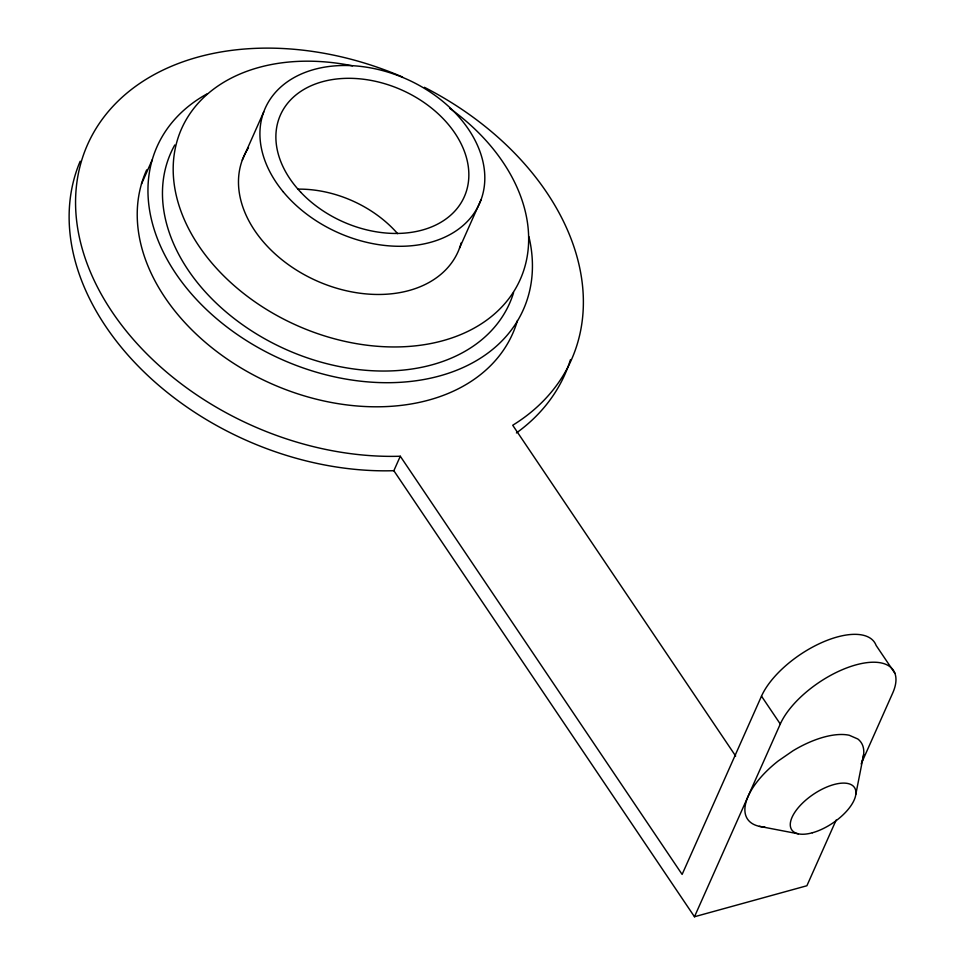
<?xml version="1.0" encoding="UTF-8"?>
<svg xmlns="http://www.w3.org/2000/svg" width="965" height="965" viewBox="0 0 965 965"><rect width="100%" height="100%" fill="white"/><g stroke="black" fill="none" stroke-linecap="round" stroke-linejoin="round"><path stroke-width="1.45" d="M855.846 794.183L863.639 754.534M141.481 183.965L152.205 159.876M242.299 160.057L263.747 111.88M459.533 248.077L480.98 199.888M836.148 820.057L806.897 885.749L694.474 916.75L393.853 470.703L400.294 456.24A264.772 189.816 24 0 1 75.559 201.48A264.772 189.816 24 0 1 402.514 77.019M894.893 673.28L876.099 645.404A68.527 31.411 -34 0 0 821.927 642.509A68.527 31.411 -34 0 0 761.494 696.151L682.122 874.423L400.294 456.24M694.474 916.75L780.287 724.027A68.527 31.411 -34 0 1 855.931 664.885A68.527 31.411 -34 0 1 892.709 693.027L861.142 763.942M759.383 826.342L798.308 833.82M761.494 696.151L780.287 724.027M735.656 756.041L512.717 425.251A264.772 189.816 24 0 0 424.407 87.308M570.496 359.583A264.772 189.816 24 0 1 516.42 432.947M393.853 470.703A264.772 189.816 24 0 1 142.289 370.234A264.772 189.816 24 0 1 80.179 161.239M298.125 189.14A100.613 72.134 24 0 1 397.616 233.639M517.457 320.525A200.467 143.725 24 0 1 279.476 387.146A200.467 143.725 24 0 1 146.704 169.864M528.929 236.727A200.467 143.725 24 0 1 281.768 359.463A200.467 143.725 24 0 1 207.487 93.653M513.573 292.672A185.34 132.868 24 0 1 288.004 350.355A185.34 132.868 24 0 1 174.774 144.991M449.774 108.333A185.34 132.868 24 0 1 458.616 335.446A185.34 132.868 24 0 1 182.264 214.664A185.34 132.868 24 0 1 352.514 65.825M461.21 242.818A117.26 84.064 24 0 1 316.532 280.779A117.26 84.064 24 0 1 248.488 147.79M861.673 762.495A68.527 31.411 -34 0 0 857.801 738.985L849.248 735.258A68.527 31.411 -34 0 0 793.037 750.746L778.309 760.902A68.527 31.411 -34 0 0 764.847 827.053M300.851 192.337A100.613 72.134 24 0 0 464.213 196.957A100.613 72.134 24 0 0 352.032 78.358A100.613 72.134 24 0 0 300.851 192.337M283.167 191.746A117.26 84.064 24 0 0 476.264 209.827A117.26 84.064 24 0 0 357.677 66.09A117.26 84.064 24 0 0 283.167 191.746M812.385 832.771A37.828 17.334 -34 0 0 855.34 789.225A37.828 17.334 -34 0 0 801.601 804.038A37.828 17.334 -34 0 0 812.385 832.771"/></g></svg>
